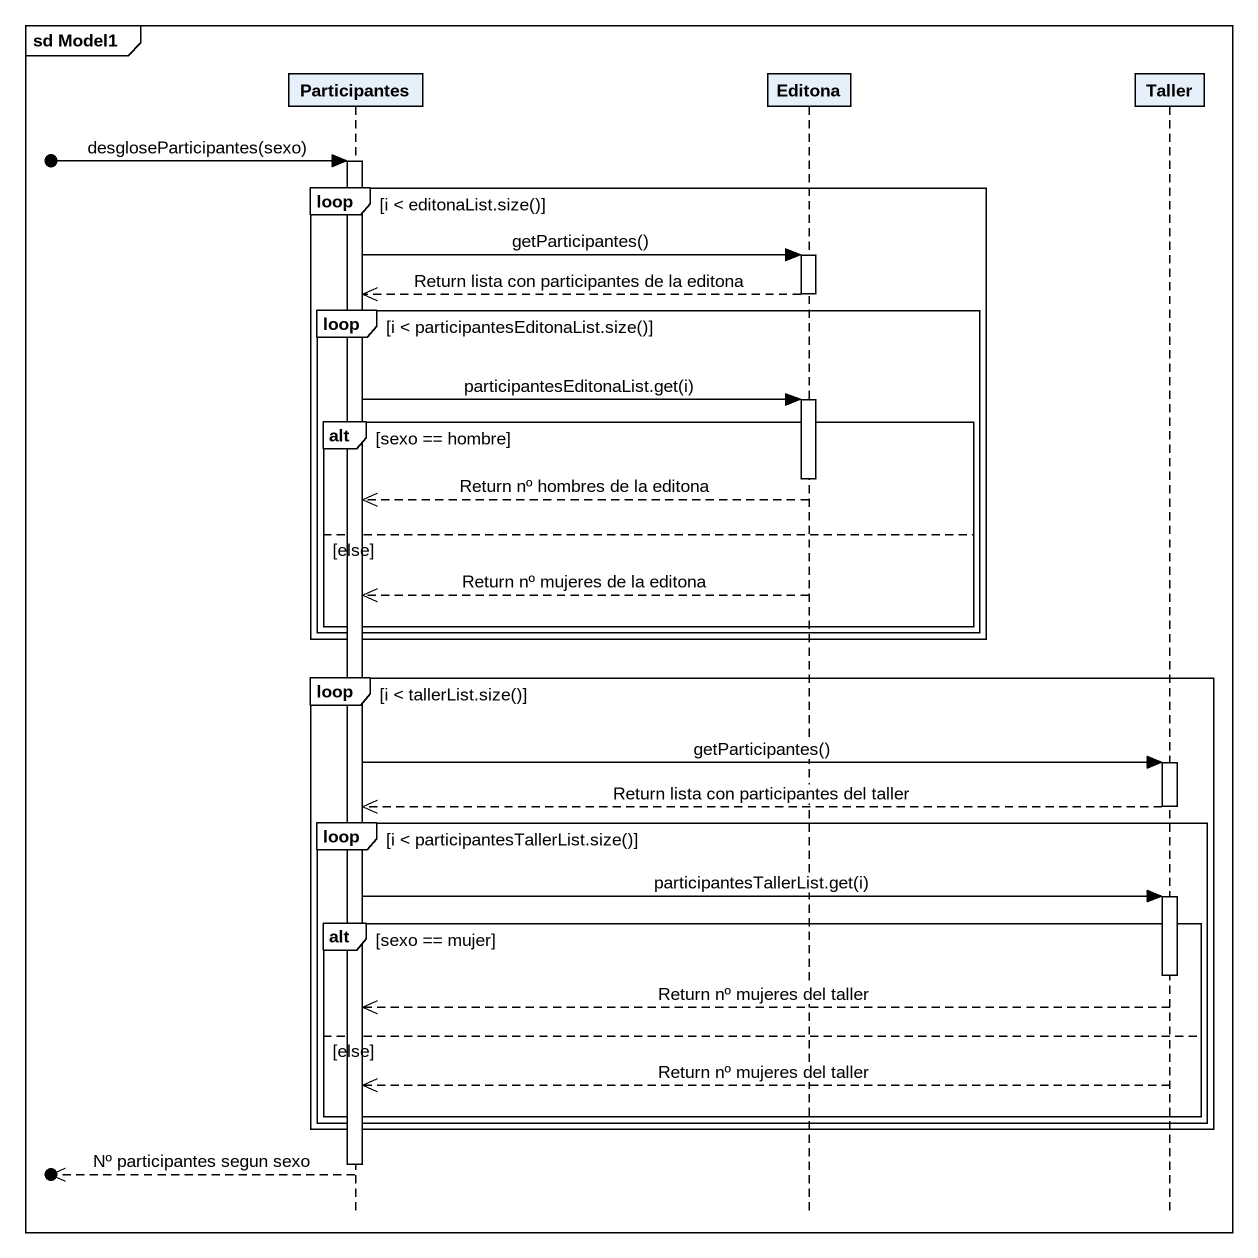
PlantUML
@startuml
mainframe sd Model1
hide footbox
participant Participantes
participant Editona
participant Taller

[o-> Participantes : desgloseParticipantes(sexo)
activate Participantes
loop i < editonaList.size()
  Participantes -> Editona : getParticipantes()
  activate Editona
  Editona -->> Participantes : Return lista con participantes de la editona
  deactivate Editona
  loop i < participantesEditonaList.size()
    Participantes -> Editona : participantesEditonaList.get(i)
    activate Editona
    alt sexo == hombre
      deactivate Editona
      Editona -->> Participantes : Return nº hombres de la editona
    else else
      Editona -->> Participantes : Return nº mujeres de la editona
    end
  end
end
loop i < tallerList.size()
  Participantes -> Taller : getParticipantes()
  activate Taller
  Taller -->> Participantes : Return lista con participantes del taller
  deactivate Taller
  loop i < participantesTallerList.size()
    Participantes -> Taller : participantesTallerList.get(i)
    activate Taller
    alt sexo == mujer
      deactivate Taller
      Taller -->> Participantes : Return nº mujeres del taller
    else else
      Taller -->> Participantes : Return nº mujeres del taller
    end
  end
end
deactivate Participantes
[o<<-- Participantes : Nº participantes segun sexo
@enduml
